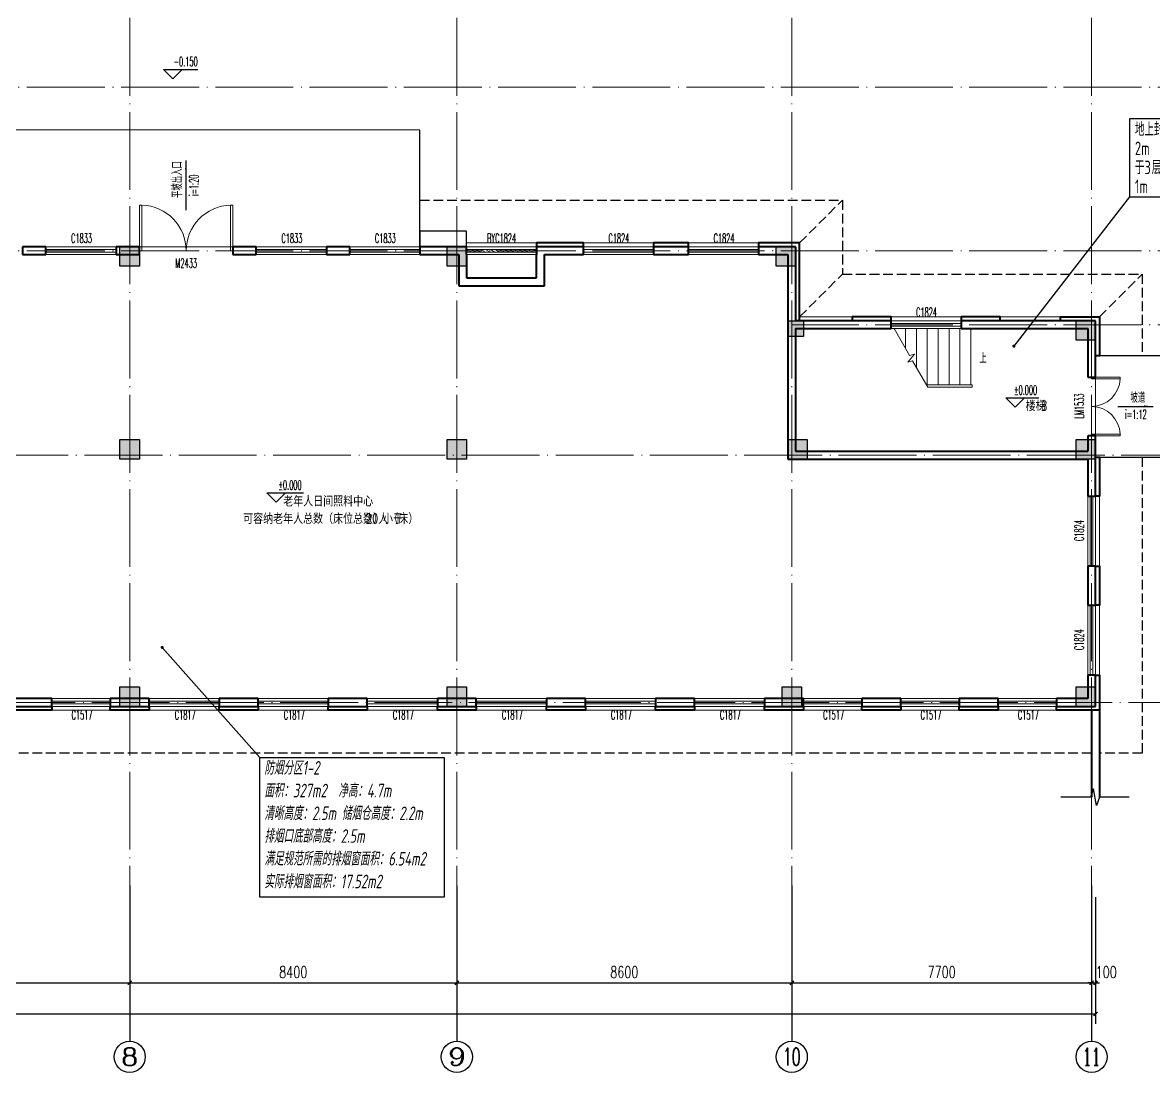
# Model space of a CAD drawing. Extents: x 1247970 to 1725648, y 860327 to 1277876.
# Drawn here: x 1337638 to 1366674, y 1128056 to 1155014 of the extents above; entities that cross this region are included whole.
import ezdxf
from ezdxf.enums import TextEntityAlignment as Align

# ---------------------------------------------------------------- set-up
doc = ezdxf.new("R2010")
doc.units = 0
doc.header["$LTSCALE"] = 1000
doc.header["$MEASUREMENT"] = 0
doc.linetypes.add('DASH', pattern=[0.35, 0.25, -0.1])
doc.linetypes.add('DOTE', pattern=[2.42, 2, -0.2, 0.02, -0.2])
doc.layers.get('0').update_dxf_attribs({"color": 254})
for name, color, linetype in [('A-DI-S(箭头)', 251, 'Continuous'), ('A-EQPM-MECH', 251, 'Continuous'), ('AXIS', 254, 'Continuous'), ('AXIS_TEXT', 7, 'Continuous'), ('C-AXIS(轴号)', 254, 'Continuous'), ('C-AXIS-T(字)', 254, 'Continuous'), ('DIM_ELEV', 254, 'Continuous'), ('DIM_SYMB', 254, 'Continuous'), ('H-P-BZ', 3, 'Continuous'), ('H-排烟窗', 3, 'Continuous'), ('PUB_TEXT', 254, 'Continuous'), ('S-COLU-HATCH', 251, 'Continuous'), ('S-COLU-LINE1', 254, 'Continuous'), ('卫生间', 251, 'Continuous'), ('平面线脚', 251, 'Continuous')]:
    doc.layers.add(name, color=color, linetype=linetype)
for name, color, linetype, lineweight in [('DOTE', 14, 'DOTE', 9), ('STAIR', 254, 'Continuous', 18), ('WALL', 254, 'Continuous', 40), ('WINDOW', 254, 'Continuous', 15), ('WINDOW_TEXT', 251, 'Continuous', 25), ('平面-看线', 251, 'Continuous', 15)]:
    doc.layers.add(name, color=color, linetype=linetype, lineweight=lineweight)
doc.styles.add('_TCH_AXIS', font='COMPLEX', dxfattribs={"bigfont": 'GBCBIG'})
doc.styles.add('_TCH_DIM', font='SIMPLEX.shx', dxfattribs={"width": 0.7, "bigfont": 'GBCBIG.shx'})
doc.styles.add('_TCH_DIM_T3', font='SIMPLEX.shx', dxfattribs={"width": 0.705882, "bigfont": 'GBCBIG.shx'})
doc.styles.add('_TCH_WINDOW', font='SIMPLEX.shx', dxfattribs={"width": 0.7, "height": 3.5, "bigfont": 'GBCBIG.shx'})
doc.styles.add('COMPLEX', font='COMPLEX')
doc.styles.add('HZTXT', font='tssdeng.shx', dxfattribs={"width": 0.7, "bigfont": 'hztxt.shx'})
doc.styles.get("Standard").update_dxf_attribs({"font": 'gbenor.shx', "bigfont": 'gbcbig.shx'})
doc.dimstyles.new('_TCH_ARCH&&100', dxfattribs={"dimtxt": 297.5, "dimasz": 100, "dimexe": 250, "dimexo": 300, "dimgap": 126.25, "dimtad": 1, "dimdec": 0, "dimzin": 0, "dimdsep": 46, "dimtxsty": '_TCH_DIM_T3', "dimblk": 'ARCHTICK', "dimcen": 0.09, "dimclrt": 256, "dimazin": 2, "dimtfac": 1, "dimtdec": 0, "dimtix": 1, "dimtmove": 2, "dimatfit": 3, "dimfxl": 0, "dimtolj": 1, "dimtzin": 0, "dimarcsym": 0})

# ---------------------------------------------------------------- blocks, each defined once
blk = doc.blocks.new('rewerwer')
at = {"layer": 'S-COLU-HATCH'}
h = blk.add_hatch(color=256, dxfattribs=at)
h.dxf.hatch_style = 1
h.paths.add_polyline_path([(1340138, 1149256), (1340638, 1149256), (1340638, 1148756), (1340138, 1148756)])
h = blk.add_hatch(color=256, dxfattribs=at)
h.dxf.hatch_style = 1
h.paths.add_polyline_path([(1348538, 1149256), (1349038, 1149256), (1349038, 1148756), (1348538, 1148756)])
h = blk.add_hatch(color=256, dxfattribs=at)
h.dxf.hatch_style = 1
h.paths.add_polyline_path([(1356988, 1149256), (1357488, 1149256), (1357488, 1148756), (1356988, 1148756)])
h = blk.add_hatch(color=256, dxfattribs=at)
h.dxf.hatch_style = 1
h.paths.add_polyline_path([(1357288, 1147356), (1357688, 1147356), (1357688, 1146956), (1357288, 1146956)])
h = blk.add_hatch(color=256, dxfattribs=at)
h.dxf.hatch_style = 1
h.paths.add_polyline_path([(1364688, 1147356), (1365188, 1147356), (1365188, 1146856), (1364688, 1146856)])
h = blk.add_hatch(color=256, dxfattribs=at)
h.dxf.hatch_style = 1
h.paths.add_polyline_path([(1340138, 1144306), (1340638, 1144306), (1340638, 1143806), (1340138, 1143806)])
h = blk.add_hatch(color=256, dxfattribs=at)
h.dxf.hatch_style = 1
h.paths.add_polyline_path([(1348538, 1144306), (1349038, 1144306), (1349038, 1143806), (1348538, 1143806)])
h = blk.add_hatch(color=256, dxfattribs=at)
h.dxf.hatch_style = 1
h.paths.add_polyline_path([(1357288, 1144306), (1357788, 1144306), (1357788, 1143806), (1357288, 1143806)])
h = blk.add_hatch(color=256, dxfattribs=at)
h.dxf.hatch_style = 1
h.paths.add_polyline_path([(1364688, 1144306), (1365188, 1144306), (1365188, 1143806), (1364688, 1143806)])
h = blk.add_hatch(color=256, dxfattribs=at)
h.dxf.hatch_style = 1
h.paths.add_polyline_path([(1340138, 1137956), (1340638, 1137956), (1340638, 1137456), (1340138, 1137456)])
h = blk.add_hatch(color=256, dxfattribs=at)
h.dxf.hatch_style = 1
h.paths.add_polyline_path([(1348538, 1137956), (1349038, 1137956), (1349038, 1137456), (1348538, 1137456)])
h = blk.add_hatch(color=256, dxfattribs=at)
h.dxf.hatch_style = 1
h.paths.add_polyline_path([(1357138, 1137956), (1357638, 1137956), (1357638, 1137456), (1357138, 1137456)])
h = blk.add_hatch(color=256, dxfattribs=at)
h.dxf.hatch_style = 1
h.paths.add_polyline_path([(1364688, 1137956), (1365188, 1137956), (1365188, 1137456), (1364688, 1137456)])
at = {"layer": 'S-COLU-LINE1'}
for points in [[(1340138, 1149256), (1340638, 1149256), (1340638, 1148756), (1340138, 1148756)], [(1348538, 1149256), (1349038, 1149256), (1349038, 1148756), (1348538, 1148756)], [(1356988, 1149256), (1357488, 1149256), (1357488, 1148756), (1356988, 1148756)], [(1357288, 1147356), (1357688, 1147356), (1357688, 1146956), (1357288, 1146956)], [(1364688, 1147356), (1365188, 1147356), (1365188, 1146856), (1364688, 1146856)], [(1340138, 1144306), (1340638, 1144306), (1340638, 1143806), (1340138, 1143806)], [(1348538, 1144306), (1349038, 1144306), (1349038, 1143806), (1348538, 1143806)], [(1357288, 1144306), (1357788, 1144306), (1357788, 1143806), (1357288, 1143806)], [(1364688, 1144306), (1365188, 1144306), (1365188, 1143806), (1364688, 1143806)], [(1340138, 1137956), (1340638, 1137956), (1340638, 1137456), (1340138, 1137456)], [(1348538, 1137956), (1349038, 1137956), (1349038, 1137456), (1348538, 1137456)], [(1357138, 1137956), (1357638, 1137956), (1357638, 1137456), (1357138, 1137456)], [(1364688, 1137956), (1365188, 1137956), (1365188, 1137456), (1364688, 1137456)]]:
    blk.add_lwpolyline(points, close=True, dxfattribs=at)
blk = doc.blocks.new('_ArchTick')
at = {"color": 0, "linetype": 'ByBlock', "const_width": 0.4}
blk.add_lwpolyline([(-0.5, -0.5), (0.5, 0.5)], dxfattribs=at)
blk = doc.blocks.new('*D160')
at = {"layer": 'AXIS', "color": 0, "lineweight": -2, "transparency": 16777216}
for p, q in [((1293188, 1132556), (1293188, 1129306)), ((1365188, 1132556), (1365188, 1129306)), ((1293188, 1129556), (1365188, 1129556))]:
    blk.add_line(p, q, dxfattribs=at)
at = {"layer": 'Defpoints', "color": 0, "transparency": 16777216}
for p in [(1293188, 1132856), (1365188, 1132856), (1365188, 1129556)]:
    blk.add_point(p, dxfattribs=at)
at = {"layer": 'AXIS', "color": 0, "lineweight": -2, "transparency": 16777216, "xscale": 100, "yscale": 100, "zscale": 100, "rotation": 180}
blk.add_blockref('_ArchTick', (1293188, 1129556), dxfattribs=at)
at = {"layer": 'AXIS', "color": 0, "lineweight": -2, "transparency": 16777216, "xscale": 100, "yscale": 100, "zscale": 100}
blk.add_blockref('_ArchTick', (1365188, 1129556), dxfattribs=at)
at = {"layer": 'AXIS', "transparency": 16777216, "insert": (1329188, 1129831), "char_height": 297.5, "attachment_point": 5, "style": '_TCH_DIM_T3'}
blk.add_mtext('\\A1;72000', dxfattribs=at)
blk = doc.blocks.new('*D170')
at = {"layer": 'AXIS', "color": 0, "lineweight": -2, "transparency": 16777216}
for p, q in [((1332588, 1132556), (1332588, 1130106)), ((1340388, 1132556), (1340388, 1130106)), ((1332588, 1130356), (1340388, 1130356))]:
    blk.add_line(p, q, dxfattribs=at)
at = {"layer": 'Defpoints', "color": 0, "transparency": 16777216}
for p in [(1332588, 1132856), (1340388, 1132856), (1340388, 1130356)]:
    blk.add_point(p, dxfattribs=at)
at = {"layer": 'AXIS', "color": 0, "lineweight": -2, "transparency": 16777216, "xscale": 100, "yscale": 100, "zscale": 100, "rotation": 180}
blk.add_blockref('_ArchTick', (1332588, 1130356), dxfattribs=at)
at = {"layer": 'AXIS', "color": 0, "lineweight": -2, "transparency": 16777216, "xscale": 100, "yscale": 100, "zscale": 100}
blk.add_blockref('_ArchTick', (1340388, 1130356), dxfattribs=at)
at = {"layer": 'AXIS', "transparency": 16777216, "insert": (1336488, 1130631), "char_height": 297.5, "attachment_point": 5, "style": '_TCH_DIM_T3'}
blk.add_mtext('\\A1;7800', dxfattribs=at)
blk = doc.blocks.new('*D171')
at = {"layer": 'AXIS', "color": 0, "lineweight": -2, "transparency": 16777216}
for p, q in [((1340388, 1132556), (1340388, 1130106)), ((1348788, 1132556), (1348788, 1130106)), ((1340388, 1130356), (1348788, 1130356))]:
    blk.add_line(p, q, dxfattribs=at)
at = {"layer": 'Defpoints', "color": 0, "transparency": 16777216}
for p in [(1340388, 1132856), (1348788, 1132856), (1348788, 1130356)]:
    blk.add_point(p, dxfattribs=at)
at = {"layer": 'AXIS', "color": 0, "lineweight": -2, "transparency": 16777216, "xscale": 100, "yscale": 100, "zscale": 100, "rotation": 180}
blk.add_blockref('_ArchTick', (1340388, 1130356), dxfattribs=at)
at = {"layer": 'AXIS', "color": 0, "lineweight": -2, "transparency": 16777216, "xscale": 100, "yscale": 100, "zscale": 100}
blk.add_blockref('_ArchTick', (1348788, 1130356), dxfattribs=at)
at = {"layer": 'AXIS', "transparency": 16777216, "insert": (1344588, 1130631), "char_height": 297.5, "attachment_point": 5, "style": '_TCH_DIM_T3'}
blk.add_mtext('\\A1;8400', dxfattribs=at)
blk = doc.blocks.new('*D172')
at = {"layer": 'AXIS', "color": 0, "lineweight": -2, "transparency": 16777216}
for p, q in [((1348788, 1132556), (1348788, 1130106)), ((1357388, 1132556), (1357388, 1130106)), ((1348788, 1130356), (1357388, 1130356))]:
    blk.add_line(p, q, dxfattribs=at)
at = {"layer": 'Defpoints', "color": 0, "transparency": 16777216}
for p in [(1348788, 1132856), (1357388, 1132856), (1357388, 1130356)]:
    blk.add_point(p, dxfattribs=at)
at = {"layer": 'AXIS', "color": 0, "lineweight": -2, "transparency": 16777216, "xscale": 100, "yscale": 100, "zscale": 100, "rotation": 180}
blk.add_blockref('_ArchTick', (1348788, 1130356), dxfattribs=at)
at = {"layer": 'AXIS', "color": 0, "lineweight": -2, "transparency": 16777216, "xscale": 100, "yscale": 100, "zscale": 100}
blk.add_blockref('_ArchTick', (1357388, 1130356), dxfattribs=at)
at = {"layer": 'AXIS', "transparency": 16777216, "insert": (1353088, 1130631), "char_height": 297.5, "attachment_point": 5, "style": '_TCH_DIM_T3'}
blk.add_mtext('\\A1;8600', dxfattribs=at)
blk = doc.blocks.new('*D173')
at = {"layer": 'AXIS', "color": 0, "lineweight": -2, "transparency": 16777216}
for p, q in [((1357388, 1132556), (1357388, 1130106)), ((1365088, 1132556), (1365088, 1130106)), ((1357388, 1130356), (1365088, 1130356))]:
    blk.add_line(p, q, dxfattribs=at)
at = {"layer": 'Defpoints', "color": 0, "transparency": 16777216}
for p in [(1357388, 1132856), (1365088, 1132856), (1365088, 1130356)]:
    blk.add_point(p, dxfattribs=at)
at = {"layer": 'AXIS', "color": 0, "lineweight": -2, "transparency": 16777216, "xscale": 100, "yscale": 100, "zscale": 100, "rotation": 180}
blk.add_blockref('_ArchTick', (1357388, 1130356), dxfattribs=at)
at = {"layer": 'AXIS', "color": 0, "lineweight": -2, "transparency": 16777216, "xscale": 100, "yscale": 100, "zscale": 100}
blk.add_blockref('_ArchTick', (1365088, 1130356), dxfattribs=at)
at = {"layer": 'AXIS', "transparency": 16777216, "insert": (1361238, 1130631), "char_height": 297.5, "attachment_point": 5, "style": '_TCH_DIM_T3'}
blk.add_mtext('\\A1;7700', dxfattribs=at)
blk = doc.blocks.new('*D174')
at = {"layer": 'AXIS', "color": 0, "lineweight": -2, "transparency": 16777216}
for p, q in [((1365088, 1132556), (1365088, 1130106)), ((1365188, 1132556), (1365188, 1130106)), ((1365088, 1130356), (1364988, 1130356)), ((1365088, 1130356), (1365188, 1130356)), ((1365188, 1130356), (1365288, 1130356))]:
    blk.add_line(p, q, dxfattribs=at)
at = {"layer": 'Defpoints', "color": 0, "transparency": 16777216}
for p in [(1365088, 1132856), (1365188, 1132856), (1365188, 1130356)]:
    blk.add_point(p, dxfattribs=at)
at = {"layer": 'AXIS', "color": 0, "lineweight": -2, "transparency": 16777216, "xscale": 100, "yscale": 100, "zscale": 100}
blk.add_blockref('_ArchTick', (1365088, 1130356), dxfattribs=at)
at = {"layer": 'AXIS', "color": 0, "lineweight": -2, "transparency": 16777216, "xscale": 100, "yscale": 100, "zscale": 100, "rotation": 180}
blk.add_blockref('_ArchTick', (1365188, 1130356), dxfattribs=at)
at = {"layer": 'AXIS', "transparency": 16777216, "insert": (1365463, 1130631), "char_height": 297.5, "attachment_point": 5, "style": '_TCH_DIM_T3'}
blk.add_mtext('\\A1;100', dxfattribs=at)
blk = doc.blocks.new('$WINLIB2D$00000001')
at = {"color": 0}
for points in [[(-0.5, 0.5), (-0.5, -0.5)], [(-0.5, 0.5), (0.5, 0.5)], [(0.5, -0.5), (0.5, 0.5)], [(0.5, 0.167), (-0.5, 0.167)], [(0.5, -0.167), (-0.5, -0.167)], [(-0.5, -0.5), (0.5, -0.5)]]:
    blk.add_lwpolyline(points, dxfattribs=at)
blk = doc.blocks.new('$DorLib2D$00000002')
for p, q in [((-0.5, 0), (-0.5, 0.4875)), ((-0.475, 0.4875), (-0.5, 0.4875)), ((-0.475, 0), (-0.475, 0.4875)), ((0.475, 0), (0.475, 0.4875)), ((0.475, 0.4875), (0.5, 0.4875)), ((0.5, 0), (0.5, 0.4875)), ((-0.5, 0), (-0.475, 0)), ((0.5, 0), (0.475, 0))]:
    blk.add_line(p, q)
at = {"lineweight": 13}
for centre, start, end in [((-0.4875, 0), 0, 88.53072), ((0.4875, 0), 91.46928, 180)]:
    blk.add_arc(centre, 0.4875, start, end, dxfattribs=at)
blk = doc.blocks.new('$WINLIB2D$00000039')
at = {"color": 0}
for points in [[(-0.5, 0.5), (-0.5, -0.5)], [(0.5, 0.5), (-0.5, 0.5)], [(0.5, -0.5), (0.5, 0.5)], [(-0.5, 0.167), (0.5, 0.167)], [(-0.384, -0.167), (-0.448, 0.167)], [(-0.316, -0.167), (-0.38, 0.167)], [(-0.248, -0.167), (-0.312, 0.167)], [(-0.18, -0.167), (-0.244, 0.167)], [(-0.112, -0.167), (-0.176, 0.167)], [(-0.044, -0.167), (-0.108, 0.167)], [(0.024, -0.167), (-0.04, 0.167)], [(0.092, -0.167), (0.028, 0.167)], [(0.16, -0.167), (0.096, 0.167)], [(0.228, -0.167), (0.164, 0.167)], [(0.296, -0.167), (0.232, 0.167)], [(0.364, -0.167), (0.3, 0.167)], [(0.432, -0.167), (0.368, 0.167)], [(0.5, -0.167), (0.436, 0.167)], [(-0.452, -0.167), (-0.5, 0.084)], [(-0.5, -0.167), (0.5, -0.167)], [(0.5, -0.5), (-0.5, -0.5)]]:
    blk.add_lwpolyline(points, dxfattribs=at)
blk = doc.blocks.new('_AXISO')
blk.add_circle((0, 0), 0.5)
at = {"layer": 'AXIS_TEXT', "style": 'COMPLEX', "width": 1.041667}
blk.add_attdef('A', text='', height=0.56, dxfattribs=at).set_placement((-0.25, -0.28), (0.25, -0.28), align=Align.FIT)

msp = doc.modelspace()

# ---------------------------------------------------------------- hatches: boundary and pattern name
at = {"layer": 'DIM_SYMB'}
for points in [[(1341837.7, 1151473.7), (1341837.7, 1151233.7), (1341805.7, 1151233.7)], [(1366669.4, 1145153.5), (1366429.4, 1145153.5), (1366429.4, 1145185.5)]]:
    msp.add_hatch(color=256, dxfattribs=at).paths.add_polyline_path(points)

# ---------------------------------------------------------------- linework, layer by layer
at = {"layer": 'A-DI-S(箭头)'}
msp.add_lwpolyline([(1366055.4, 1135123.9), (1365288.4, 1135123.9), (1365211.9, 1134913.9), (1365137.9, 1135333.9), (1365063.4, 1135123.9), (1364296.3, 1135123.9)], dxfattribs=at)
at = {"layer": 'A-EQPM-MECH'}
for points in [[(1347837.7, 1149256.1), (1347837.7, 1152256.1), (1335837.7, 1152257.1), (1335837.7, 1149257.1)], [(1365287.7, 1143856.1), (1366987.7, 1143856.1), (1366987.7, 1146456.1), (1365187.7, 1146456.1)]]:
    msp.add_lwpolyline(points, dxfattribs=at)
at = {"layer": 'C-AXIS(轴号)'}
for p, q in [((1340387.7, 1132856.1), (1340387.7, 1128856.1)), ((1348787.7, 1132856.1), (1348787.7, 1128856.1)), ((1357387.7, 1132856.1), (1357387.7, 1128856.1)), ((1365087.7, 1132856.1), (1365087.7, 1128856.1))]:
    msp.add_line(p, q, dxfattribs=at)
at = {"layer": 'DIM_ELEV'}
for p, q in [((1341498.7, 1153574), (1341258.7, 1153814)), ((1341258.7, 1153814), (1342134.2, 1153814)), ((1341498.7, 1153574), (1341738.7, 1153814)), ((1363125.9, 1145138.1), (1362885.9, 1145378.1)), ((1362885.9, 1145378.1), (1363734.1, 1145378.1)), ((1363125.9, 1145138.1), (1363365.9, 1145378.1)), ((1344150.8, 1142698.3), (1343910.8, 1142938.3)), ((1343910.8, 1142938.3), (1344846.1, 1142938.3)), ((1344150.8, 1142698.3), (1344390.8, 1142938.3))]:
    msp.add_line(p, q, dxfattribs=at)
at = {"layer": 'DIM_SYMB'}
for points in [[(1341837.7, 1150196), (1341837.7, 1151473.7)], [(1365761.2, 1145153.5), (1366669.4, 1145153.5)]]:
    msp.add_lwpolyline(points, dxfattribs=at)
msp.add_lwpolyline([(1362127.7, 1146406.1, 0, 0, 0), (1360827.7, 1146406.1, 64, 0, 0), (1360587.7, 1146406.1, 0, 0, 0)], format="xyseb", dxfattribs=at)
at = {"layer": 'DOTE'}
for p, q in [((1340387.7, 1157556.1), (1340387.7, 1132856.1)), ((1348787.7, 1157556.1), (1348787.7, 1132856.1)), ((1357387.7, 1157556.1), (1357387.7, 1132856.1)), ((1365087.7, 1157556.1), (1365087.7, 1132856.1)), ((1368787.7, 1153356.1), (1291011.4, 1153356.1)), ((1368787.7, 1149156.1), (1327187.7, 1149156.1)), ((1368787.7, 1147256.1), (1357387.7, 1147256.1)), ((1310187.7, 1143906.1), (1368787.7, 1143906.1)), ((1291011.4, 1137556.1), (1368787.7, 1137556.1))]:
    msp.add_line(p, q, dxfattribs=at)
at = {"layer": 'H-P-BZ', "lineweight": -2}
msp.add_lwpolyline([(1366059.3, 1150541), (1370059.3, 1150541), (1370059.3, 1152541), (1366059.3, 1152541)], close=True, dxfattribs=at)
at = {"layer": 'H-P-BZ'}
msp.add_lwpolyline([(1366059.3, 1150541), (1363091.7, 1146707.6)], dxfattribs=at)
at = {"layer": 'H-P-BZ', "const_width": 40}
msp.add_lwpolyline([(1363104, 1146723.4, 1), (1363079.5, 1146691.7, 1)], format="xyb", close=True, dxfattribs=at)
at = {"layer": 'H-排烟窗', "const_width": 40}
msp.add_lwpolyline([(1341236.2, 1138954.1, 1), (1341209.6, 1138984.1, 1)], format="xyb", close=True, dxfattribs=at)
at = {"layer": 'H-排烟窗'}
msp.add_lwpolyline([(1343732, 1136141.8), (1341222.9, 1138969.1)], dxfattribs=at)
msp.add_lwpolyline([(1343732, 1136141.8), (1348463.3, 1136141.8), (1348463.3, 1132557.5), (1343732, 1132557.5)], close=True, dxfattribs=at)
at = {"layer": 'STAIR'}
for p, q in [((1361987.7, 1147156.1), (1360014.7, 1147156.1)), ((1360014.7, 1147156.1), (1360412.8, 1146466.7)), ((1360027.7, 1147133.6), (1360027.7, 1147156.1)), ((1360307.7, 1146648.6), (1360307.7, 1147156.1)), ((1360587.7, 1146163.7), (1360587.7, 1147156.1)), ((1360867.7, 1145716.1), (1360867.7, 1147156.1)), ((1361147.7, 1145716.1), (1361147.7, 1147156.1)), ((1361427.7, 1145716.1), (1361427.7, 1147156.1)), ((1361707.7, 1145716.1), (1361707.7, 1147156.1)), ((1361987.7, 1146397.9), (1361987.7, 1147156.1)), ((1360543.2, 1146501.6), (1360370.3, 1146295.6)), ((1360412.8, 1146466.7), (1360543.2, 1146501.6)), ((1361987.7, 1145716.1), (1361987.7, 1146397.9)), ((1360370.3, 1146295.6), (1360492.6, 1146328.3)), ((1360492.6, 1146328.3), (1360880.7, 1145656.1)), ((1362017.7, 1145716.1), (1360846.1, 1145716.1)), ((1361987.7, 1145656.1), (1360880.7, 1145656.1)), ((1362017.7, 1145656.1), (1360880.7, 1145656.1)), ((1362017.7, 1145656.1), (1362017.7, 1145716.1))]:
    msp.add_line(p, q, dxfattribs=at)
at = {"layer": 'WALL'}
for p, q in [((1338237.7, 1149256.1), (1337637.7, 1149256.1)), ((1337637.7, 1149256.1), (1337637.7, 1149056.1)), ((1337637.7, 1149056.1), (1338237.7, 1149056.1)), ((1338237.7, 1149056.1), (1338237.7, 1149256.1)), ((1340637.7, 1149256.1), (1340037.7, 1149256.1)), ((1340037.7, 1149256.1), (1340037.7, 1149056.1)), ((1340037.7, 1149056.1), (1340637.7, 1149056.1)), ((1340637.7, 1149056.1), (1340637.7, 1149256.1)), ((1343637.7, 1149256.1), (1343037.7, 1149256.1)), ((1343037.7, 1149256.1), (1343037.7, 1149056.1)), ((1343037.7, 1149056.1), (1343637.7, 1149056.1)), ((1343637.7, 1149056.1), (1343637.7, 1149256.1)), ((1346037.7, 1149256.1), (1345437.7, 1149256.1)), ((1345437.7, 1149256.1), (1345437.7, 1149056.1)), ((1345437.7, 1149056.1), (1346037.7, 1149056.1)), ((1346037.7, 1149056.1), (1346037.7, 1149256.1)), ((1348937.7, 1149256.1), (1347837.7, 1149256.1)), ((1347837.7, 1149256.1), (1347837.7, 1149056.1)), ((1347837.7, 1149056.1), (1348837.7, 1149056.1)), ((1348837.7, 1149056.1), (1348837.7, 1148256.1)), ((1349037.7, 1149256.1), (1348937.7, 1149256.1)), ((1349037.7, 1149056.1), (1349037.7, 1149256.1)), ((1349037.7, 1149056.1), (1349037.7, 1148456.1)), ((1350937.7, 1149256.1), (1350837.7, 1149256.1)), ((1350837.7, 1149256.1), (1350837.7, 1149056.1)), ((1350837.7, 1148456.1), (1350837.7, 1149056.1)), ((1352037.7, 1149256.1), (1350937.7, 1149256.1)), ((1351037.7, 1149056.1), (1352037.7, 1149056.1)), ((1351037.7, 1148256.1), (1351037.7, 1149056.1)), ((1352037.7, 1149056.1), (1352037.7, 1149256.1)), ((1354737.7, 1149256.1), (1353837.7, 1149256.1)), ((1353837.7, 1149256.1), (1353837.7, 1149056.1)), ((1353837.7, 1149056.1), (1354737.7, 1149056.1)), ((1354737.7, 1149056.1), (1354737.7, 1149256.1)), ((1357487.7, 1149256.1), (1356537.7, 1149256.1)), ((1356537.7, 1149256.1), (1356537.7, 1149056.1)), ((1356537.7, 1149056.1), (1357287.7, 1149056.1)), ((1357287.7, 1149056.1), (1357287.7, 1147256.1)), ((1357487.7, 1149256.1), (1357487.7, 1147356.1)), ((1349037.7, 1148456.1), (1350837.7, 1148456.1)), ((1348837.7, 1148256.1), (1351037.7, 1148256.1)), ((1357287.7, 1147256.1), (1357287.7, 1143806.1)), ((1359937.7, 1147356.1), (1357487.7, 1147356.1)), ((1359937.7, 1147156.1), (1359937.7, 1147356.1)), ((1365187.7, 1147356.1), (1361737.7, 1147356.1)), ((1361737.7, 1147356.1), (1361737.7, 1147156.1)), ((1365187.7, 1145906.1), (1365187.7, 1147356.1)), ((1357487.7, 1147156.1), (1359937.7, 1147156.1)), ((1357487.7, 1147156.1), (1357487.7, 1144006.1)), ((1361737.7, 1147156.1), (1364987.7, 1147156.1)), ((1364987.7, 1147156.1), (1364987.7, 1145906.1)), ((1364987.7, 1145906.1), (1365187.7, 1145906.1)), ((1365187.7, 1144406.1), (1364987.7, 1144406.1)), ((1364987.7, 1144406.1), (1364987.7, 1144006.1)), ((1365187.7, 1143906.1), (1365187.7, 1144406.1)), ((1357287.7, 1143806.1), (1364987.7, 1143806.1)), ((1357487.7, 1144006.1), (1364987.7, 1144006.1)), ((1364987.7, 1143806.1), (1364987.7, 1142856.1)), ((1365187.7, 1142856.1), (1365187.7, 1143906.1)), ((1364987.7, 1142856.1), (1365187.7, 1142856.1)), ((1365187.7, 1141056.1), (1364987.7, 1141056.1)), ((1364987.7, 1141056.1), (1364987.7, 1140056.1)), ((1365187.7, 1140056.1), (1365187.7, 1141056.1)), ((1364987.7, 1140056.1), (1365187.7, 1140056.1)), ((1365187.7, 1138256.1), (1364987.7, 1138256.1)), ((1364987.7, 1138256.1), (1364987.7, 1137656.1)), ((1365187.7, 1137456.1), (1365187.7, 1138256.1)), ((1338387.7, 1137656.1), (1337387.7, 1137656.1)), ((1338387.7, 1137456.1), (1338387.7, 1137656.1)), ((1340887.7, 1137656.1), (1339887.7, 1137656.1)), ((1339887.7, 1137656.1), (1339887.7, 1137456.1)), ((1340887.7, 1137456.1), (1340887.7, 1137656.1)), ((1343687.7, 1137656.1), (1342687.7, 1137656.1)), ((1342687.7, 1137656.1), (1342687.7, 1137456.1)), ((1343687.7, 1137456.1), (1343687.7, 1137656.1)), ((1346487.7, 1137656.1), (1345487.7, 1137656.1)), ((1345487.7, 1137656.1), (1345487.7, 1137456.1)), ((1346487.7, 1137456.1), (1346487.7, 1137656.1)), ((1349287.7, 1137656.1), (1348287.7, 1137656.1)), ((1348287.7, 1137656.1), (1348287.7, 1137456.1)), ((1349287.7, 1137456.1), (1349287.7, 1137656.1)), ((1352087.7, 1137656.1), (1351087.7, 1137656.1)), ((1351087.7, 1137656.1), (1351087.7, 1137456.1)), ((1352087.7, 1137456.1), (1352087.7, 1137656.1)), ((1354887.7, 1137656.1), (1353887.7, 1137656.1)), ((1353887.7, 1137656.1), (1353887.7, 1137456.1)), ((1354887.7, 1137456.1), (1354887.7, 1137656.1)), ((1357687.7, 1137656.1), (1356687.7, 1137656.1)), ((1356687.7, 1137656.1), (1356687.7, 1137456.1)), ((1357687.7, 1137456.1), (1357687.7, 1137656.1)), ((1360187.7, 1137656.1), (1359187.7, 1137656.1)), ((1359187.7, 1137656.1), (1359187.7, 1137456.1)), ((1360187.7, 1137456.1), (1360187.7, 1137656.1)), ((1362687.7, 1137656.1), (1361687.7, 1137656.1)), ((1361687.7, 1137656.1), (1361687.7, 1137456.1)), ((1362687.7, 1137456.1), (1362687.7, 1137656.1)), ((1364987.7, 1137656.1), (1364187.7, 1137656.1)), ((1364187.7, 1137656.1), (1364187.7, 1137456.1)), ((1337387.7, 1137456.1), (1338387.7, 1137456.1)), ((1339887.7, 1137456.1), (1340887.7, 1137456.1)), ((1342687.7, 1137456.1), (1343687.7, 1137456.1)), ((1345487.7, 1137456.1), (1346487.7, 1137456.1)), ((1348287.7, 1137456.1), (1349287.7, 1137456.1)), ((1351087.7, 1137456.1), (1352087.7, 1137456.1)), ((1353887.7, 1137456.1), (1354887.7, 1137456.1)), ((1356687.7, 1137456.1), (1357687.7, 1137456.1)), ((1359187.7, 1137456.1), (1360187.7, 1137456.1)), ((1361687.7, 1137456.1), (1362687.7, 1137456.1)), ((1364187.7, 1137456.1), (1365187.7, 1137456.1))]:
    msp.add_line(p, q, dxfattribs=at)
for points in [[(1352037.7, 1149256.1), (1352037.7, 1149356.1), (1350837.7, 1149356.1), (1350837.7, 1149256.1)], [(1354737.7, 1149256.1), (1354737.7, 1149356.1), (1353837.7, 1149356.1), (1353837.7, 1149256.1)], [(1357587.7, 1147356.1), (1357587.7, 1149356.1), (1356537.7, 1149356.1), (1356537.7, 1149256.1)], [(1359937.7, 1147356.1), (1359937.7, 1147456.1), (1358937.7, 1147456.1), (1358937.7, 1147356.1)], [(1362737.7, 1147356.1), (1362737.7, 1147456.1), (1361737.7, 1147456.1), (1361737.7, 1147356.1)], [(1364287.7, 1147356.1), (1364287.7, 1147456.1), (1365287.7, 1147456.1), (1365287.7, 1146456.1), (1365187.7, 1146456.1)], [(1365187.7, 1143856.1), (1365287.7, 1143856.1), (1365287.7, 1142856.1), (1365187.7, 1142856.1)], [(1365187.7, 1141056.1), (1365287.7, 1141056.1), (1365287.7, 1140056.1), (1365187.7, 1140056.1)], [(1365187.7, 1138256.1), (1365287.7, 1138256.1), (1365287.7, 1137356.1), (1364187.7, 1137356.1), (1364187.7, 1137456.1)], [(1338387.7, 1137456.1), (1338387.7, 1137356.1), (1337387.7, 1137356.1), (1337387.7, 1137456.1)], [(1340887.7, 1137456.1), (1340887.7, 1137356.1), (1339887.7, 1137356.1), (1339887.7, 1137456.1)], [(1343687.7, 1137456.1), (1343687.7, 1137356.1), (1342687.7, 1137356.1), (1342687.7, 1137456.1)], [(1346487.7, 1137456.1), (1346487.7, 1137356.1), (1345487.7, 1137356.1), (1345487.7, 1137456.1)], [(1349287.7, 1137456.1), (1349287.7, 1137356.1), (1348287.7, 1137356.1), (1348287.7, 1137456.1)], [(1352087.7, 1137456.1), (1352087.7, 1137356.1), (1351087.7, 1137356.1), (1351087.7, 1137456.1)], [(1354887.7, 1137456.1), (1354887.7, 1137356.1), (1353887.7, 1137356.1), (1353887.7, 1137456.1)], [(1357687.7, 1137456.1), (1357687.7, 1137356.1), (1356687.7, 1137356.1), (1356687.7, 1137456.1)], [(1360187.7, 1137456.1), (1360187.7, 1137356.1), (1359187.7, 1137356.1), (1359187.7, 1137456.1)], [(1362687.7, 1137456.1), (1362687.7, 1137356.1), (1361687.7, 1137356.1), (1361687.7, 1137456.1)], [(1365087.7, 1137356.1), (1365087.7, 1135123.9)], [(1365287.7, 1137356.1), (1365287.7, 1135123.9)]]:
    msp.add_lwpolyline(points, dxfattribs=at)
at = {"layer": 'WINDOW'}
for p, q in [((1340637.7, 1149256.1), (1343037.7, 1149256.1)), ((1365187.7, 1144406.1), (1365187.7, 1145906.1))]:
    msp.add_line(p, q, dxfattribs=at)
at = {"layer": '卫生间', "linetype": 'DASH'}
for points in [[(1347837.7, 1150456.1), (1358687.7, 1150456.1), (1358687.7, 1148556.1), (1366387.7, 1148556.1), (1366387.7, 1146506.1)], [(1357587.7, 1149356.1), (1358687.7, 1150456.1)], [(1357587.7, 1147456.1), (1358687.7, 1148556.1)], [(1365287.7, 1147456.1), (1366387.7, 1148556.1)], [(1366387.7, 1143856.1), (1366387.7, 1136256.1), (1365287.7, 1136256.1)], [(1365087.7, 1136256.1), (1315937.3, 1136256.1)]]:
    msp.add_lwpolyline(points, dxfattribs=at)
at = {"layer": '平面-看线'}
for points in [[(1349037.7, 1149356.1), (1350837.7, 1149356.1)], [(1352037.7, 1149356.1), (1353837.7, 1149356.1)], [(1354737.7, 1149356.1), (1356537.7, 1149356.1)], [(1358937.7, 1147456.1), (1357587.7, 1147456.1)], [(1359937.7, 1147456.1), (1361737.7, 1147456.1)], [(1362737.7, 1147456.1), (1364287.7, 1147456.1)], [(1365287.7, 1142856.1), (1365287.7, 1141056.1)], [(1365287.7, 1140056.1), (1365287.7, 1138256.1)], [(1338387.7, 1137356.1), (1339887.7, 1137356.1)], [(1340887.7, 1137356.1), (1342687.7, 1137356.1)], [(1343687.7, 1137356.1), (1345487.7, 1137356.1)], [(1346487.7, 1137356.1), (1348287.7, 1137356.1)], [(1349287.7, 1137356.1), (1351087.7, 1137356.1)], [(1352087.7, 1137356.1), (1353887.7, 1137356.1)], [(1354887.7, 1137356.1), (1356687.7, 1137356.1)], [(1357687.7, 1137356.1), (1359187.7, 1137356.1)], [(1360187.7, 1137356.1), (1361687.7, 1137356.1)], [(1362687.7, 1137356.1), (1364187.7, 1137356.1)]]:
    msp.add_lwpolyline(points, dxfattribs=at)
at = {"layer": '平面线脚'}
msp.add_lwpolyline([(1349037.7, 1149256.1), (1349037.7, 1149656.1), (1347837.7, 1149656.1), (1347837.7, 1149256.1)], dxfattribs=at)

# ---------------------------------------------------------------- block references
at = {"layer": 'C-AXIS(轴号)'}
ref = msp.add_blockref('_AXISO', (1340387.7, 1128456.1), dxfattribs=dict(at, xscale=800, yscale=800, zscale=800))
ref.add_attrib('A', '8', dxfattribs={"layer": 'C-AXIS-T(字)', "height": 452.5, "style": '_TCH_AXIS', "width": 1.5}).set_placement((1340161.4, 1128229.9), (1340614, 1128229.9), align=Align.FIT)
ref = msp.add_blockref('_AXISO', (1348787.7, 1128456.1), dxfattribs=dict(at, xscale=800, yscale=800, zscale=800))
ref.add_attrib('A', '9', dxfattribs={"layer": 'C-AXIS-T(字)', "height": 452.5, "style": '_TCH_AXIS', "width": 1.5}).set_placement((1348561.4, 1128229.9), (1349014, 1128229.9), align=Align.FIT)
ref = msp.add_blockref('_AXISO', (1357387.7, 1128456.1), dxfattribs=dict(at, xscale=800, yscale=800, zscale=800))
ref.add_attrib('A', '10', dxfattribs={"layer": 'C-AXIS-T(字)', "height": 452.55, "style": '_TCH_AXIS', "width": 0.724138}).set_placement((1357161.4, 1128229.9), (1357614, 1128229.9), align=Align.FIT)
ref = msp.add_blockref('_AXISO', (1365087.7, 1128456.1), dxfattribs=dict(at, xscale=800, yscale=800, zscale=800))
ref.add_attrib('A', '11', dxfattribs={"layer": 'C-AXIS-T(字)', "height": 452.55, "style": '_TCH_AXIS', "width": 0.875}).set_placement((1364861.4, 1128229.9), (1365314, 1128229.9), align=Align.FIT)
at = {"layer": 'S-COLU-LINE1'}
msp.add_blockref('rewerwer', (0, 0), dxfattribs=at)
at = {"layer": 'WINDOW'}
ref = msp.add_blockref('$DorLib2D$00000002', (1341837.7, 1149156.1), dxfattribs=dict(at, xscale=2400, yscale=2400, zscale=2400, rotation=1.87890327085041e-12))
ref.add_attrib('A', 'M2433', (1341563.3, 1148717.1), dxfattribs={"layer": 'WINDOW_TEXT', "height": 238, "style": '_TCH_WINDOW', "width": 0.494118})
ref = msp.add_blockref('$WINLIB2D$00000001', (1339137.7, 1149156.1), dxfattribs=dict(at, xscale=1800, yscale=-200, zscale=1800, rotation=1.87890327085041e-12))
ref.add_attrib('A', 'C1833', (1338882.9, 1149357.1), dxfattribs={"layer": 'WINDOW_TEXT', "height": 238, "style": '_TCH_WINDOW', "width": 0.494118})
ref = msp.add_blockref('$WINLIB2D$00000001', (1344537.7, 1149156.1), dxfattribs=dict(at, xscale=-1800, yscale=-200, zscale=-1800, rotation=1.87890327085041e-12))
ref.add_attrib('A', 'C1833', (1344282.9, 1149357.1), dxfattribs={"layer": 'WINDOW_TEXT', "height": 238, "style": '_TCH_WINDOW', "width": 0.494118})
ref = msp.add_blockref('$WINLIB2D$00000001', (1346937.7, 1149156.1), dxfattribs=dict(at, xscale=-1800, yscale=-200, zscale=-1800, rotation=1.87890327085041e-12))
ref.add_attrib('A', 'C1833', (1346682.9, 1149357.1), dxfattribs={"layer": 'WINDOW_TEXT', "height": 238, "style": '_TCH_WINDOW', "width": 0.494118})
ref = msp.add_blockref('$WINLIB2D$00000039', (1349937.7, 1149156.1), dxfattribs=dict(at, xscale=-1800, yscale=-200, zscale=-1800))
ref.add_attrib('A', 'BYC1824', (1349565.3, 1149357.1), dxfattribs={"layer": 'WINDOW_TEXT', "height": 238, "style": '_TCH_WINDOW', "width": 0.494118})
ref = msp.add_blockref('$WINLIB2D$00000001', (1352937.7, 1149156.1), dxfattribs=dict(at, xscale=1800, yscale=-200, zscale=1800, rotation=2.068250112030151e-12))
ref.add_attrib('A', 'C1824', (1352680.1, 1149357.1), dxfattribs={"layer": 'WINDOW_TEXT', "height": 238, "style": '_TCH_WINDOW', "width": 0.494118})
ref = msp.add_blockref('$WINLIB2D$00000001', (1355637.7, 1149156.1), dxfattribs=dict(at, xscale=1800, yscale=-200, zscale=1800, rotation=2.068250112030151e-12))
ref.add_attrib('A', 'C1824', (1355380.1, 1149357.1), dxfattribs={"layer": 'WINDOW_TEXT', "height": 238, "style": '_TCH_WINDOW', "width": 0.494118})
ref = msp.add_blockref('$WINLIB2D$00000001', (1360837.7, 1147256.1), dxfattribs=dict(at, xscale=-1800, yscale=-200, zscale=-1800, rotation=359.9999999999953))
ref.add_attrib('A', 'C1824', (1360580.1, 1147457.1), dxfattribs={"layer": 'WINDOW_TEXT', "height": 238, "style": '_TCH_WINDOW', "width": 0.494118})
ref = msp.add_blockref('$DorLib2D$00000002', (1365087.7, 1145156.1), dxfattribs=dict(at, xscale=-1500, yscale=-1500, zscale=-1500, rotation=89.99999999993629))
ref.add_attrib('A', 'LM1533', (1364886.7, 1144845.3), dxfattribs={"layer": 'WINDOW_TEXT', "height": 238, "rotation": 90, "style": '_TCH_WINDOW', "width": 0.494118})
ref = msp.add_blockref('$WINLIB2D$00000001', (1365087.7, 1141956.1), dxfattribs=dict(at, xscale=-1800, yscale=-200, zscale=-1800, rotation=89.99999999993697))
ref.add_attrib('A', 'C1824', (1364886.7, 1141698.5), dxfattribs={"layer": 'WINDOW_TEXT', "height": 238, "rotation": 90, "style": '_TCH_WINDOW', "width": 0.494118})
ref = msp.add_blockref('$WINLIB2D$00000001', (1365087.7, 1139156.1), dxfattribs=dict(at, xscale=-1800, yscale=-200, zscale=-1800, rotation=89.99999999993697))
ref.add_attrib('A', 'C1824', (1364886.7, 1138898.5), dxfattribs={"layer": 'WINDOW_TEXT', "height": 238, "rotation": 90, "style": '_TCH_WINDOW', "width": 0.494118})
ref = msp.add_blockref('$WINLIB2D$00000001', (1339137.7, 1137556.1), dxfattribs=dict(at, xscale=1500, yscale=-200, zscale=1500, rotation=179.9999999999931))
ref.add_attrib('A', 'C1517', (1338894.1, 1137117.1), dxfattribs={"layer": 'WINDOW_TEXT', "height": 238, "rotation": 360, "style": '_TCH_WINDOW', "width": 0.494118})
ref = msp.add_blockref('$WINLIB2D$00000001', (1341787.7, 1137556.1), dxfattribs=dict(at, xscale=-1800, yscale=-200, zscale=-1800, rotation=179.9999999999931))
ref.add_attrib('A', 'C1817', (1341544.1, 1137117.1), dxfattribs={"layer": 'WINDOW_TEXT', "height": 238, "rotation": 360, "style": '_TCH_WINDOW', "width": 0.494118})
ref = msp.add_blockref('$WINLIB2D$00000001', (1344587.7, 1137556.1), dxfattribs=dict(at, xscale=-1800, yscale=-200, zscale=-1800, rotation=179.9999999999931))
ref.add_attrib('A', 'C1817', (1344344.1, 1137117.1), dxfattribs={"layer": 'WINDOW_TEXT', "height": 238, "rotation": 360, "style": '_TCH_WINDOW', "width": 0.494118})
ref = msp.add_blockref('$WINLIB2D$00000001', (1347387.7, 1137556.1), dxfattribs=dict(at, xscale=-1800, yscale=-200, zscale=-1800, rotation=179.9999999999931))
ref.add_attrib('A', 'C1817', (1347144.1, 1137117.1), dxfattribs={"layer": 'WINDOW_TEXT', "height": 238, "rotation": 360, "style": '_TCH_WINDOW', "width": 0.494118})
ref = msp.add_blockref('$WINLIB2D$00000001', (1350187.7, 1137556.1), dxfattribs=dict(at, xscale=-1800, yscale=-200, zscale=-1800, rotation=179.9999999999931))
ref.add_attrib('A', 'C1817', (1349944.1, 1137117.1), dxfattribs={"layer": 'WINDOW_TEXT', "height": 238, "rotation": 360, "style": '_TCH_WINDOW', "width": 0.494118})
ref = msp.add_blockref('$WINLIB2D$00000001', (1352987.7, 1137556.1), dxfattribs=dict(at, xscale=-1800, yscale=-200, zscale=-1800, rotation=179.9999999999931))
ref.add_attrib('A', 'C1817', (1352744.1, 1137117.1), dxfattribs={"layer": 'WINDOW_TEXT', "height": 238, "rotation": 360, "style": '_TCH_WINDOW', "width": 0.494118})
ref = msp.add_blockref('$WINLIB2D$00000001', (1355787.7, 1137556.1), dxfattribs=dict(at, xscale=-1800, yscale=-200, zscale=-1800, rotation=179.9999999999931))
ref.add_attrib('A', 'C1817', (1355544.1, 1137117.1), dxfattribs={"layer": 'WINDOW_TEXT', "height": 238, "rotation": 360, "style": '_TCH_WINDOW', "width": 0.494118})
ref = msp.add_blockref('$WINLIB2D$00000001', (1358437.7, 1137556.1), dxfattribs=dict(at, xscale=1500, yscale=-200, zscale=1500, rotation=179.9999999999931))
ref.add_attrib('A', 'C1517', (1358194.1, 1137117.1), dxfattribs={"layer": 'WINDOW_TEXT', "height": 238, "rotation": 360, "style": '_TCH_WINDOW', "width": 0.494118})
ref = msp.add_blockref('$WINLIB2D$00000001', (1360937.7, 1137556.1), dxfattribs=dict(at, xscale=1500, yscale=-200, zscale=1500, rotation=179.9999999999931))
ref.add_attrib('A', 'C1517', (1360694.1, 1137117.1), dxfattribs={"layer": 'WINDOW_TEXT', "height": 238, "rotation": 360, "style": '_TCH_WINDOW', "width": 0.494118})
ref = msp.add_blockref('$WINLIB2D$00000001', (1363437.7, 1137556.1), dxfattribs=dict(at, xscale=1500, yscale=-200, zscale=1500, rotation=179.9999999999931))
ref.add_attrib('A', 'C1517', (1363194.1, 1137117.1), dxfattribs={"layer": 'WINDOW_TEXT', "height": 238, "rotation": 360, "style": '_TCH_WINDOW', "width": 0.494118})

# ---------------------------------------------------------------- texts
at = {"layer": 'DIM_ELEV', "color": 7, "style": '_TCH_DIM', "width": 0.494118}
for s, p in [('-0.150', (1341516.6, 1153894.1)), ('%%P0.000', (1363094.1, 1145458.1)), ('%%P0.000', (1344206.1, 1143018.4))]:
    msp.add_text(s, height=238, dxfattribs=at).set_placement(p)
at = {"layer": 'DIM_SYMB', "color": 7, "style": '_TCH_DIM'}
for s, height, width, p in [('平坡出入口', 270.07, 0.7, (1341739.7, 1150512.7)), ('i=1:20', 238, 0.494118, (1342155.8, 1150557.7))]:
    msp.add_text(s, height=height, rotation=90, dxfattribs=dict(at, width=width)).set_placement(p)
for s, height, width, p in [('上', 270.1, 0.7, (1362207.8, 1146266.1)), ('坡道', 270.07, 0.7, (1366086, 1145251.4)), ('i=1:12', 238, 0.494118, (1365949.3, 1144835.4))]:
    msp.add_text(s, height=height, dxfattribs=dict(at, width=width)).set_placement(p)
at = {"layer": 'H-P-BZ', "color": 7, "style": 'HZTXT', "width": 0.7}
for s, p in [('地上封闭楼梯间设置总面积不小于', (1366199.3, 1152101)), ('2m', (1366199.3, 1151611)), ('于', (1366199.3, 1151121)), ('3', (1366444.3, 1151121)), ('层，且最高部位设置不小于', (1366632.8, 1151121)), ('1m', (1366199.3, 1150631))]:
    msp.add_text(s, height=350, dxfattribs=at).set_placement(p)
at = {"layer": 'H-排烟窗', "insert": (1343844.1, 1136051.5), "char_height": 350, "attachment_point": 1, "style": 'HZTXT'}
msp.add_mtext_dynamic_manual_height_columns('{\\Q10;防烟分区1-2\\P面积：327m2  净高：4.7m\\P清晰高度：2.5m 储烟仓高度：2.2m\\P排烟口底部高度：2.5m\\P满足规范所需的排烟窗面积：6.54m2\\P实际排烟窗面积：17.52m2}', width=4619.244, gutter_width=1750, heights=[3494], dxfattribs=at)
at = {"layer": 'PUB_TEXT', "color": 7}
for s, height, p in [('楼梯', 270.07, (1363393.8, 1145036.5)), ('3', 280, (1363786.9, 1145036.5)), ('老年人日间照料中心', 270.07, (1344329.9, 1142586.6)), ('可容纳老年人总数（床位总数）小于', 270.071, (1343300, 1142139.8)), ('20', 280, (1346445.6, 1142139.8)), ('人（床）', 270.07, (1346772.2, 1142139.8))]:
    msp.add_text(s, height=height, dxfattribs=at).set_placement(p)

# ---------------------------------------------------------------- dimensions: what is measured, and where the dimension line sits
at = {"layer": 'AXIS'}
for p1, p2, distance, text, picture, middle in [((1293187.7, 1132856.1), (1365187.7, 1132856.1), -3300, '72000', '*D160', (1329187.7, 1129831.1)), ((1332587.7, 1132856.1), (1340387.7, 1132856.1), -2500, '7800', '*D170', (1336487.7, 1130631.1)), ((1340387.7, 1132856.1), (1348787.7, 1132856.1), -2500, '8400', '*D171', (1344587.7, 1130631.1)), ((1348787.7, 1132856.1), (1357387.7, 1132856.1), -2500, '8600', '*D172', (1353087.7, 1130631.1)), ((1357387.7, 1132856.1), (1365087.7, 1132856.1), -2500, '7700', '*D173', (1361237.7, 1130631.1))]:
    dim = msp.add_aligned_dim(p1=p1, p2=p2, distance=distance, text=text, dimstyle='_TCH_ARCH&&100', dxfattribs=at)
    dim.commit()
    dim.dimension.update_dxf_attribs({"geometry": picture, "text_midpoint": middle})
dim = msp.add_linear_dim(base=(1365187.7, 1130356.1), p1=(1365087.7, 1132856.1), p2=(1365187.7, 1132856.1), angle=0, text='100', dimstyle='_TCH_ARCH&&100', dxfattribs=at)
dim.commit()
dim.dimension.update_dxf_attribs({"geometry": '*D174', "text_midpoint": (1365462.7, 1130631.1), "dimtype": 129})

doc.saveas('drawing.dxf')
